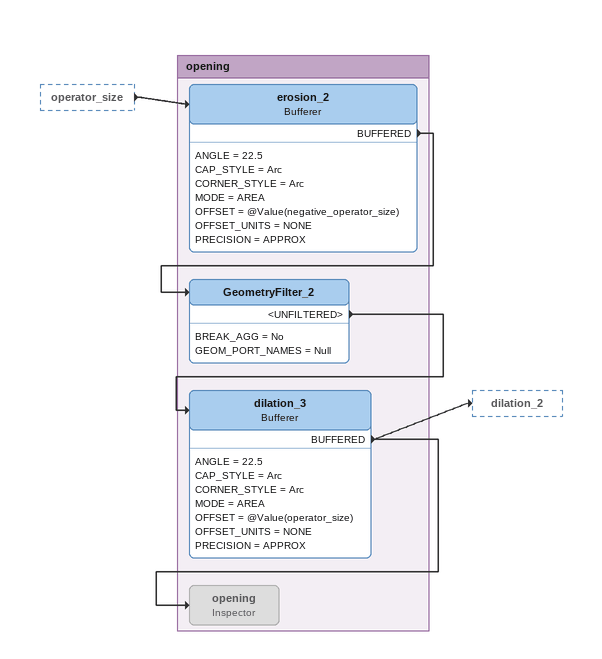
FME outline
operator_size [outside]
    -> erosion_2

Bookmark: opening
erosion_2: Bufferer
    ANGLE = 22.5
    CAP_STYLE = Arc
    CORNER_STYLE = Arc
    MODE = AREA
    OFFSET = @Value(negative_operator_size)
    OFFSET_UNITS = NONE
    PRECISION = APPROX
    BUFFERED -> GeometryFilter_2
GeometryFilter_2
    BREAK_AGG = No
    GEOM_PORT_NAMES = Null
    <UNFILTERED> -> dilation_3
dilation_3: Bufferer
    ANGLE = 22.5
    CAP_STYLE = Arc
    CORNER_STYLE = Arc
    MODE = AREA
    OFFSET = @Value(operator_size)
    OFFSET_UNITS = NONE
    PRECISION = APPROX
    BUFFERED -> dilation_2
    BUFFERED -> opening
opening: Inspector [off]
